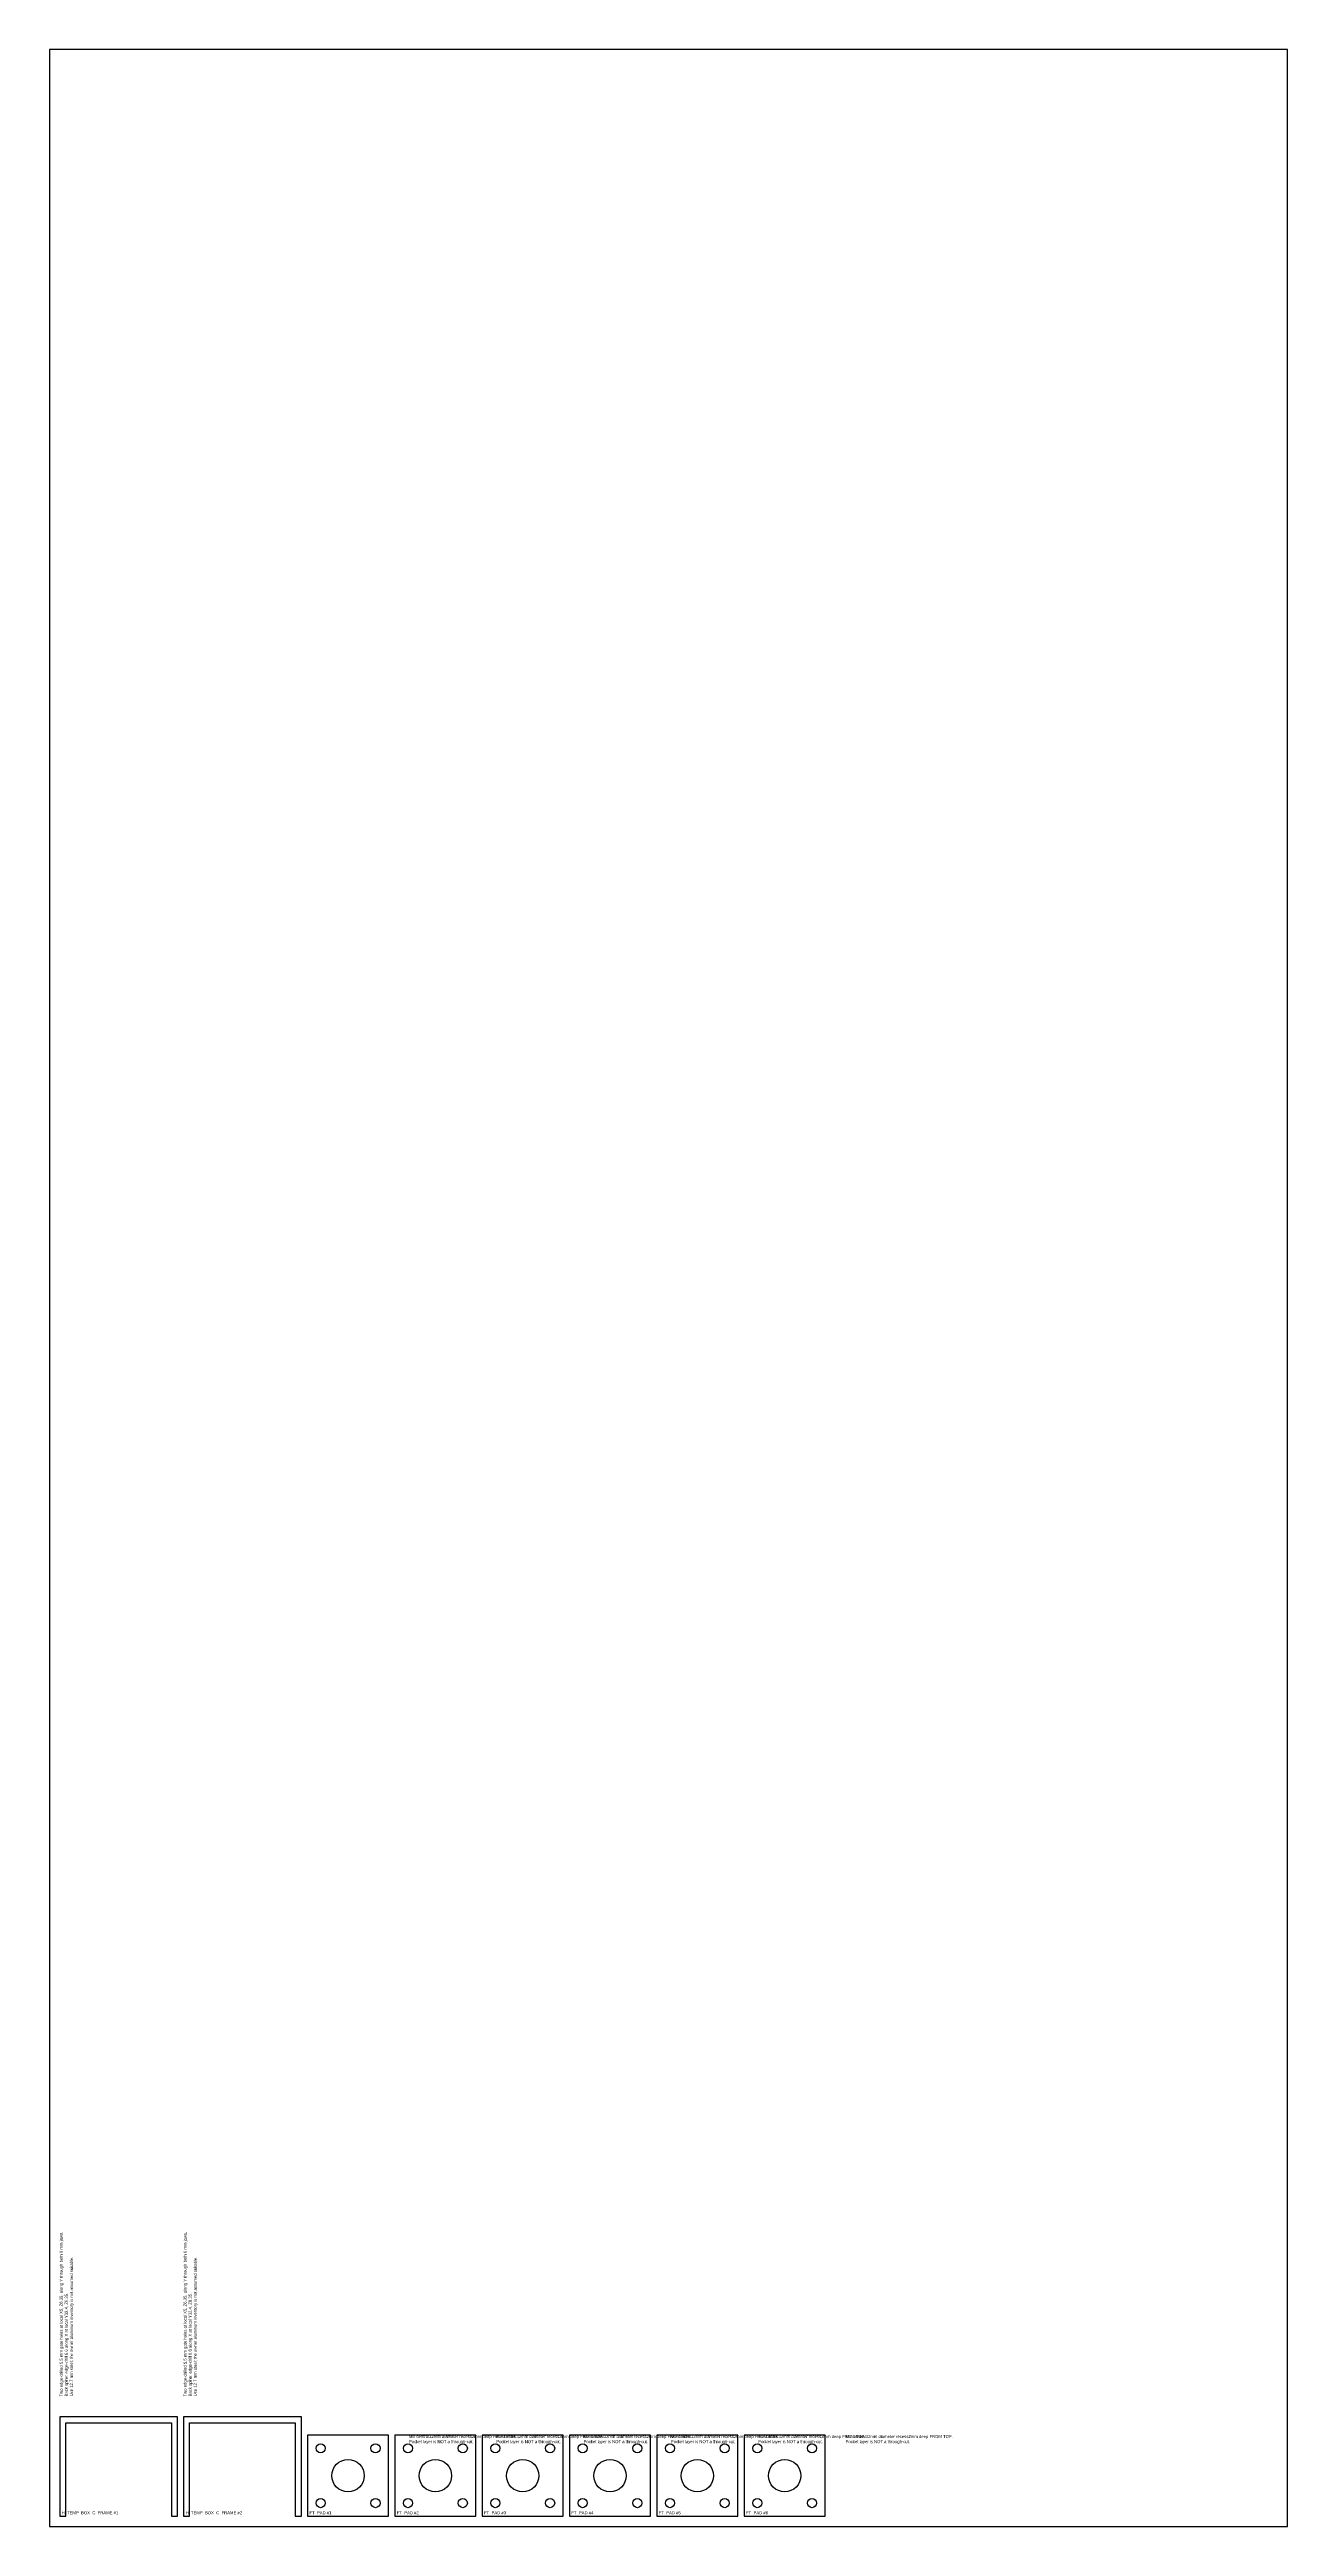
# Model space of a CAD drawing. Header units: millimetres. Extents: x 0 to 1219, y 0 to 2438.
import ezdxf

# ---------------------------------------------------------------- set-up
doc = ezdxf.new("R2010")
doc.units = ezdxf.units.MM
for name, color, linetype in [('CUT_HOLES', 7, 'Continuous'), ('CUT_OUTER', 7, 'Continuous'), ('MACHINING_NOTES', 7, 'Continuous'), ('MILL_POCKET_TOP_DEPTH_2', 7, 'Continuous'), ('PART_MARK_NO_CUT', 7, 'Continuous'), ('STOCK_NO_CUT', 7, 'Continuous')]:
    doc.layers.add(name, color=color, linetype=linetype)

msp = doc.modelspace()

# ---------------------------------------------------------------- linework, layer by layer
at = {"layer": 'CUT_HOLES'}
for centre in [(267, 77), (321, 77), (353, 77), (407, 77), (439, 77), (493, 77), (525, 77), (579, 77), (611, 77), (665, 77), (697, 77), (751, 77), (267, 23), (321, 23), (353, 23), (407, 23), (439, 23), (493, 23), (525, 23), (579, 23), (611, 23), (665, 23), (697, 23), (751, 23)]:
    msp.add_circle(centre, 4.5, dxfattribs=at)
at = {"layer": 'CUT_OUTER'}
for points in [[(126, 10), (126, 108), (10, 108), (10, 10), (16, 10), (16, 102), (120, 102), (120, 10)], [(248, 10), (248, 108), (132, 108), (132, 10), (138, 10), (138, 102), (242, 102), (242, 10)], [(254, 10), (334, 10), (334, 90), (254, 90)], [(340, 10), (420, 10), (420, 90), (340, 90)], [(426, 10), (506, 10), (506, 90), (426, 90)], [(512, 10), (592, 10), (592, 90), (512, 90)], [(598, 10), (678, 10), (678, 90), (598, 90)], [(684, 10), (764, 10), (764, 90), (684, 90)]]:
    msp.add_lwpolyline(points, close=True, dxfattribs=at)
at = {"layer": 'MILL_POCKET_TOP_DEPTH_2'}
for centre in [(294, 50), (380, 50), (466, 50), (552, 50), (638, 50), (724, 50)]:
    msp.add_circle(centre, 16, dxfattribs=at)
at = {"layer": 'STOCK_NO_CUT'}
msp.add_lwpolyline([(0, 0), (1219.2, 0), (1219.2, 2438.4), (0, 2438.4)], close=True, dxfattribs=at)

# ---------------------------------------------------------------- texts
at = {"layer": 'MACHINING_NOTES', "char_height": 3, "width": 150, "attachment_point": 1, "rotation": 90}
for insert in [(10, 128), (132, 128)]:
    msp.add_mtext('Two edge-drilled 5.5 mm gate holes at local X5, Z6.35, along Y through both 6 mm jaws.\\PBack spine: edge-drill 6.6 along X at local Y32.4, Z6.35.\\PUse 12.7 mm steel; the owner aluminum inventory is not assumed suitable.', dxfattribs=dict(at, insert=insert))
at = {"layer": 'MACHINING_NOTES', "char_height": 3, "width": 150, "attachment_point": 1}
for insert in [(354, 90), (440, 90), (526, 90), (612, 90), (698, 90), (784, 90)]:
    msp.add_mtext('Mill central32mm diameter recess2mm deep FROM TOP.\\PPocket layer is NOT a through-cut.', dxfattribs=dict(at, insert=insert))
at = {"layer": 'PART_MARK_NO_CUT'}
for s, p in [('H_TEMP_BOX_C_FRAME #1', (12, 12)), ('H_TEMP_BOX_C_FRAME #2', (134, 12)), ('FT_PAD #1', (256, 12)), ('FT_PAD #2', (342, 12)), ('FT_PAD #3', (428, 12)), ('FT_PAD #4', (514, 12)), ('FT_PAD #5', (600, 12)), ('FT_PAD #6', (686, 12))]:
    msp.add_text(s, height=3, dxfattribs=at).set_placement(p)

doc.saveas('drawing.dxf')
